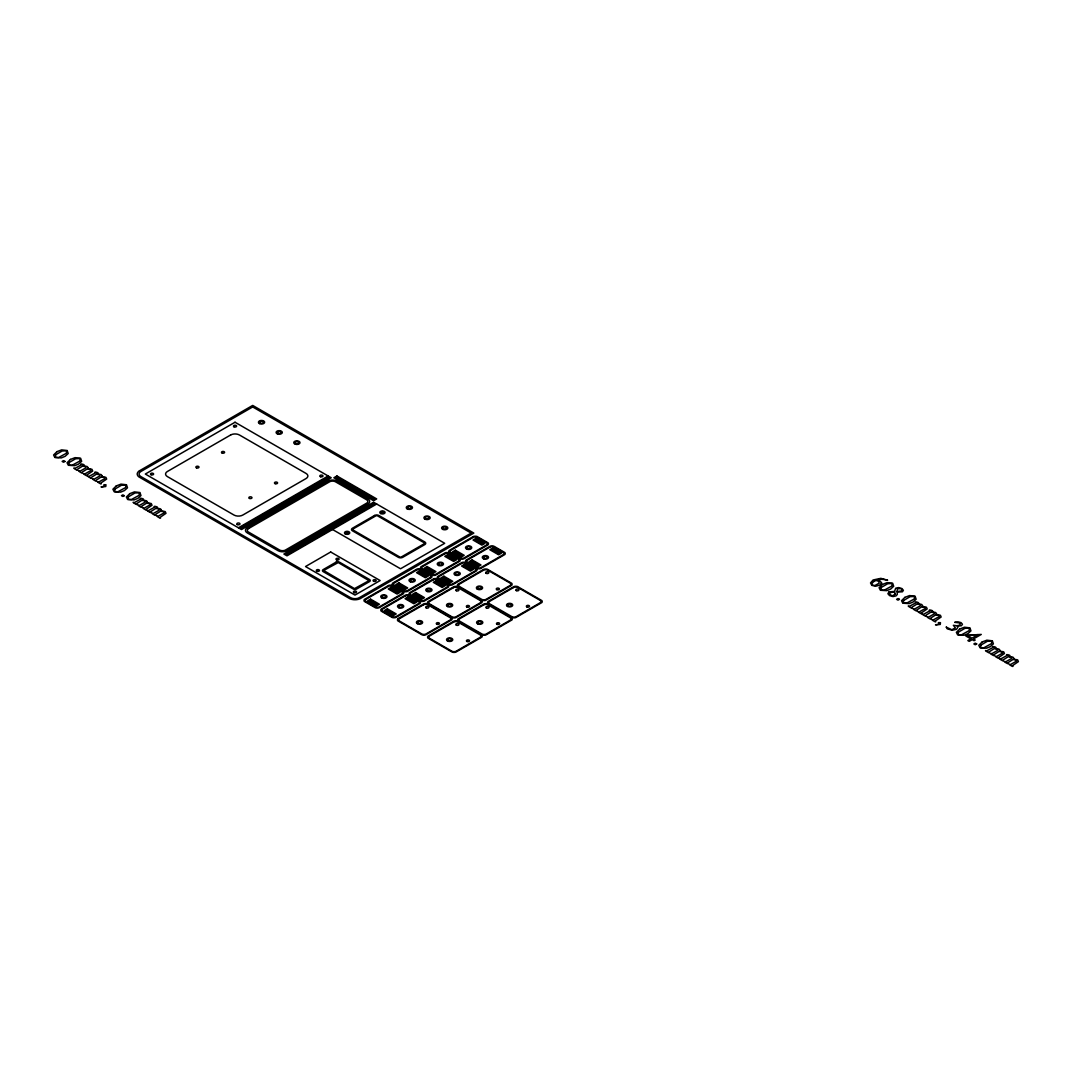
<?xml version="1.0" encoding="UTF-8"?>
<svg xmlns="http://www.w3.org/2000/svg" width="1072" height="1072" viewBox="0 0 1072 1072"><rect width="100%" height="100%" fill="white"/><g stroke="black" fill="none" stroke-linecap="round" stroke-linejoin="round"><path stroke-width="1.5" d="M238.413 527.786L328.126 475.981M376.701 504.028L286.974 555.832L283.879 554.036L373.605 502.245L444.692 543.29L400.539 568.776L332.548 529.514M450.026 553.246L448.659 552.723A4.368 2.519 0 0 0 445.309 552.723L420.867 566.847A4.368 2.519 0 0 0 420.867 568.776L432.07 575.235A4.368 2.519 0 0 0 435.42 575.235L459.861 561.125A4.368 2.519 0 0 0 459.861 559.195L449.128 552.455A4.368 2.519 0 0 1 449.128 550.526L473.569 536.415A4.368 2.519 0 0 1 476.919 536.415L488.122 542.874A4.368 2.519 0 0 1 488.122 544.817L463.667 558.927A4.368 2.519 0 0 1 460.33 558.927L458.963 558.405M466.802 562.934L465.436 562.411A4.368 2.519 0 0 0 462.086 562.411L437.644 576.522A4.368 2.519 0 0 0 437.644 578.465L448.846 584.923A4.368 2.519 0 0 0 452.196 584.923L476.638 570.813A4.368 2.519 0 0 0 476.638 568.884L465.905 562.143A4.368 2.519 0 0 1 465.905 560.214L490.346 546.104A4.368 2.519 0 0 1 493.696 546.104L504.899 552.562A4.368 2.519 0 0 1 504.899 554.492L480.457 568.616A4.368 2.519 0 0 1 477.107 568.616L475.74 568.093M421.765 569.554L420.398 569.044A4.368 2.519 0 0 0 417.048 569.044L392.607 583.155A4.368 2.519 0 0 0 392.607 585.084L403.809 591.556A4.368 2.519 0 0 0 407.159 591.556L431.601 577.446A4.368 2.519 0 0 0 431.601 575.503L430.703 574.726M458.776 587.094L457.422 586.572A4.368 2.519 0 0 0 454.072 586.572L427.862 601.714A4.368 2.519 0 0 0 427.862 603.643L452.304 617.753A4.368 2.519 0 0 0 455.654 617.753L481.864 602.625A4.368 2.519 0 0 0 481.864 600.695L457.757 586.277A4.368 2.519 0 0 1 457.757 584.347L483.968 569.205A4.368 2.519 0 0 1 487.304 569.205L511.759 583.315A4.368 2.519 0 0 1 511.759 585.258L485.549 600.387A4.368 2.519 0 0 1 482.199 600.387L480.832 599.864M438.542 579.242L437.175 578.733A4.368 2.519 0 0 0 433.838 578.733L409.383 592.843A4.368 2.519 0 0 0 409.383 594.772L420.586 601.245A4.368 2.519 0 0 0 423.936 601.245L448.377 587.134A4.368 2.519 0 0 0 448.377 585.191L447.493 584.414M488.912 604.367L487.546 603.858A4.368 2.519 0 0 0 484.196 603.858L457.985 618.986A4.368 2.519 0 0 0 457.985 620.916L458.883 621.706M510.969 617.15L512.322 617.66A4.368 2.519 0 0 0 515.672 617.66L541.883 602.531A4.368 2.519 0 0 0 541.883 600.601L517.441 586.491A4.368 2.519 0 0 0 514.091 586.491L487.881 601.62A4.368 2.519 0 0 0 487.881 603.549L511.987 617.968A4.368 2.519 0 0 1 511.987 619.897L485.777 635.026A4.368 2.519 0 0 1 482.427 635.026L457.476 621.036A4.368 2.519 0 0 0 454.126 621.036L427.916 636.178A4.368 2.519 0 0 0 427.916 638.108L452.371 652.218A4.368 2.519 0 0 0 455.707 652.218L481.918 637.09A4.368 2.519 0 0 0 481.918 635.147L481.033 634.369M393.504 585.875L392.138 585.352A4.368 2.519 0 0 0 388.801 585.352L364.346 599.476A4.368 2.519 0 0 0 364.346 601.405L375.548 607.864A4.368 2.519 0 0 0 378.898 607.864L403.34 593.754A4.368 2.519 0 0 0 403.34 591.824L402.456 591.034M410.281 595.563L408.928 595.04A4.368 2.519 0 0 0 405.578 595.04L381.136 609.164A4.368 2.519 0 0 0 381.136 611.094L392.325 617.552A4.368 2.519 0 0 0 395.675 617.552L420.117 603.442A4.368 2.519 0 0 0 420.117 601.513L419.232 600.722M55.583 454.796L55.463 457.302L58.652 457.503L66.317 453.295L66.652 450.763L62.176 450.99L55.583 454.796M69.05 462.568L68.93 465.074L72.105 465.275L79.784 461.067L80.119 458.535L75.63 458.762L69.05 462.568M114.905 489.046L114.784 491.552L117.96 491.753L125.638 487.546L125.973 485.013L121.498 485.241L114.905 489.046M128.359 496.818L128.238 499.324L131.427 499.525L139.092 495.318L139.427 492.772L134.951 492.999L128.359 496.818M881.09 587.55L880.97 590.042L884.145 590.257L891.824 586.049L892.159 583.503L887.683 583.731L881.09 587.55M903.522 600.494L903.401 603L906.577 603.201L914.255 598.993L914.59 596.461L910.115 596.689L903.522 600.494M958.355 632.158L958.234 634.651L961.41 634.865L969.088 630.658L969.423 628.112L964.947 628.339L958.355 632.158M980.786 645.103L980.666 647.609L983.841 647.81L991.52 643.602L991.855 641.056L987.379 641.284L980.786 645.103M323.717 570.518L354.497 588.608L369.009 580.649L338.229 562.559L323.744 570.425M946.295 627.12L947.233 628.835L952.231 630.242L956.479 629.304L957.859 627.415L957.35 626.155L961.477 625.686L962.442 624.279L961.102 622.658L958.1 621.854L954.67 622.323L959.346 622.899L960.298 624.025L959.48 625.231L956.934 625.767L953.356 625.311L955.393 627.844L951.829 629.773L946.295 627.12M88.065 467.727L87.623 468.518L91.964 469.281L92.701 471.037L86.725 475.124C89.633 477.938 79.944 472.055 84.795 473.971L90.852 470.541L90.289 469.402L87.288 468.906L81.981 472.256C84.822 475.311 74.933 469.188 80.078 471.157L85.907 467.848L85.532 466.655L82.517 466.132L77.037 469.563C80.119 472.363 70.444 466.561 74.933 468.384L81.512 464.806C78.283 462.997 87.435 464.819 83.053 465.744L87.234 466.548L88.065 467.727M102.014 475.794L101.585 476.584L105.927 477.335L106.664 479.09L100.674 483.177C103.595 485.991 93.907 480.109 98.758 482.025L104.801 478.608L104.252 477.455L101.25 476.96L95.931 480.323C98.771 483.378 88.882 477.241 94.041 479.211L99.857 475.914L99.495 474.708L96.467 474.186L90.986 477.616C94.081 480.417 84.393 474.615 88.896 476.45L95.475 472.859C92.232 471.05 101.398 472.873 97.003 473.797L101.197 474.601L102.014 475.794M147.373 501.977L146.944 502.768L151.286 503.532L152.023 505.274L146.033 509.361C148.954 512.188 139.266 506.306 144.117 508.222L150.16 504.791L149.611 503.639L146.609 503.157L141.29 506.507C144.144 509.562 134.241 503.425 139.4 505.408L145.216 502.098L144.854 500.892L141.826 500.369L136.345 503.813C139.44 506.6 129.752 500.812 134.255 502.634L140.834 499.043C137.591 497.247 146.757 499.056 142.362 499.981L146.556 500.798L147.373 501.977M161.336 510.031L160.894 510.821L165.249 511.585L165.986 513.341L159.996 517.428C162.904 520.242 153.216 514.359 158.066 516.275L164.123 512.845L163.574 511.706L160.559 511.21L155.252 514.573C158.093 517.629 148.204 511.491 153.35 513.461L159.179 510.165L158.817 508.959L155.788 508.436L150.308 511.867C153.403 514.667 143.715 508.865 148.204 510.701L154.783 507.11C151.554 505.301 160.72 507.123 156.324 508.048L160.505 508.852L161.336 510.031M922.536 605.653L922.094 606.444L926.449 607.208L927.186 608.95L921.196 613.037C924.104 615.864 914.429 609.981 919.267 611.898L925.324 608.467L924.774 607.315L921.759 606.832L916.453 610.182C919.294 613.238 909.404 607.1 914.55 609.084L920.379 605.774L920.017 604.568L916.989 604.059L911.508 607.489C914.604 610.29 904.915 604.487 909.418 606.31L915.984 602.719C912.754 600.923 921.92 602.732 917.525 603.67L921.719 604.474L922.536 605.653M936.499 613.72L936.057 614.497L940.399 615.261L941.136 617.016L935.159 621.103C938.067 623.917 928.379 618.035 933.23 619.951L939.286 616.534L938.724 615.382L935.722 614.886L930.416 618.249C933.256 621.304 923.367 615.167 928.513 617.137L934.342 613.841L933.967 612.635L930.952 612.112L925.471 615.542C928.553 618.343 918.878 612.541 923.367 614.377L929.947 610.785C926.717 608.976 935.869 610.799 931.488 611.723L935.668 612.527L936.499 613.72M999.801 650.262L999.359 651.052L1003.7 651.816L1004.437 653.558L998.461 657.645C1001.369 660.473 991.68 654.59 996.531 656.506L1002.588 653.076L1002.039 651.923L999.024 651.441L993.717 654.791C996.558 657.846 986.669 651.709 991.814 653.692L997.643 650.382L997.282 649.176L994.253 648.654L988.773 652.098C991.855 654.885 982.18 649.096 986.669 650.918L993.248 647.327C990.019 645.532 999.171 647.341 994.789 648.265L998.97 649.083L999.801 650.262M1013.75 658.315L1013.321 659.106L1017.663 659.87L1018.4 661.625L1012.41 665.712C1015.331 668.526 1005.643 662.643 1010.494 664.56L1016.537 661.129L1015.988 659.99L1012.986 659.494L1007.667 662.858C1010.521 665.913 1000.618 659.776 1005.777 661.746L1011.606 658.449L1011.231 657.243L1008.216 656.721L1002.735 660.151C1005.817 662.952 996.129 657.149 1000.632 658.985L1007.211 655.394C1003.968 653.585 1013.134 655.407 1008.739 656.332L1012.933 657.136L1013.75 658.315M104.708 486.232L101.023 486.929L105.78 486.514L105.981 484.745L103.89 484.705L104.708 486.232M939.179 624.145L935.494 624.855L940.251 624.44L940.466 622.658L938.362 622.618L939.179 624.145M888.969 591.932L887.897 593.727L889.559 595.603L892.963 596.568L896.031 595.898L897.318 594.411L897.117 592.066L902.45 591.798L903.388 590.297L901.914 588.555L898.617 587.59L895.696 588.166L894.584 591.382L888.969 591.932M64.936 461.429L63.529 462.233L62.122 461.416L63.529 460.612L64.936 461.429M124.258 495.666L122.851 496.483L121.444 495.666L122.851 494.862L124.258 495.666M899.408 599.342L898.014 600.159L896.594 599.342L898.014 598.538L899.408 599.342M976.672 643.95L975.279 644.768L973.858 643.95L975.265 643.146L976.672 643.95M897.559 588.622L896.942 591.57L901.23 591.034L902.128 589.922L901.163 588.689L897.559 588.622M895.133 594.21L892.226 595.925L889.278 594.049L890.564 592.588L894.678 591.878L895.133 594.21M881.573 582.98L879.764 585.124L875.837 586.196L871.871 585.392L870.518 582.94L873.09 579.979L880.862 578.331C896.447 582.927 881.01 577.259 877.07 580.166L880.192 581.078L881.573 582.98M352.983 529.005L352.889 529.099A1.876 1.085 0 0 0 352.889 529.93L399.829 557.025A1.876 1.085 0 0 0 401.25 557.025L424.351 543.692A1.876 1.085 0 0 0 424.351 542.874L377.411 515.779A1.876 1.085 0 0 0 375.977 515.779L352.983 529.005M398.074 618.584L397.792 618.892A4.368 2.519 0 0 0 397.792 620.822L422.234 634.946A4.368 2.519 0 0 0 425.584 634.946L451.794 619.804A4.368 2.519 0 0 0 451.794 617.874L427.353 603.764A4.368 2.519 0 0 0 424.003 603.764L398.074 618.584M56.95 451.66L53.6 454.984L54.873 457.53L61.318 457.905L65.151 456.31L68.193 453.536L67.174 450.508L61.64 449.878L56.95 451.66M70.417 459.432L67.054 462.756L68.327 465.288L74.772 465.663L78.604 464.082L81.646 461.308L80.628 458.28L75.107 457.65L70.417 459.432M116.272 485.911L112.922 489.221L114.181 491.767L120.64 492.142L124.459 490.561L127.501 487.787L126.496 484.758L120.962 484.129L116.272 485.911M129.725 493.683L126.375 496.993L127.648 499.539L134.094 499.914L137.926 498.333L140.968 495.559L139.95 492.53L134.415 491.901L129.725 493.683M882.457 584.414L879.107 587.724L880.38 590.27L886.825 590.645L890.658 589.064L893.7 586.277L892.681 583.262L887.147 582.619L882.457 584.414M904.889 597.359L901.539 600.668L902.812 603.214L909.257 603.59L913.089 602.008L916.118 599.235L915.113 596.206L909.579 595.576L904.889 597.359M959.721 629.023L956.371 632.333L957.631 634.879L964.09 635.254L967.909 633.659L970.951 630.885L969.932 627.857L964.411 627.227L959.721 629.023M982.153 641.967L978.803 645.277L980.063 647.823L986.521 648.198L990.34 646.617L993.382 643.843L992.364 640.815L986.843 640.185L982.153 641.967M874.149 581.279L871.965 583.248L872.528 585.151L874.926 585.513L879.187 583.181L878.611 581.104L875.998 580.528L874.149 581.279M139.534 470.755L138.878 471.184A8.12 4.69 0 0 0 138.878 476.893L350.035 598.806A8.12 4.69 0 0 0 359.924 598.806L473.837 533.092L252.697 405.417L139.534 470.755M248.61 528.523L248.195 528.804A4.368 2.519 0 0 0 248.195 531.873L279.899 550.177A4.368 2.519 0 0 0 285.219 550.177L366.919 503.009A4.368 2.519 0 0 0 366.919 499.941L335.201 481.636A4.368 2.519 0 0 0 329.881 481.636L248.61 528.523M252.697 406.945L140.901 471.492A6.244 3.605 0 0 0 140.901 476.598L350.557 597.64A6.244 3.605 0 0 0 359.388 597.64L471.184 533.092L252.697 406.945M235.036 422.247L145.323 474.038L241.495 529.568L331.221 477.764L235.036 422.247M230.627 434.991L167.393 471.492A6.244 3.605 0 0 0 167.393 476.598L233.991 515.042A6.244 3.605 0 0 0 242.821 515.042L306.056 478.541A6.244 3.605 0 0 0 306.056 473.435L239.458 434.991A6.244 3.605 0 0 0 230.627 434.991M328.126 477L240.168 527.786L241.495 528.55L329.452 477.764L328.126 477M328.126 481.087L247.243 527.786A6.244 3.605 0 0 0 247.243 532.878L278.144 550.727A6.244 3.605 0 0 0 286.974 550.727L367.87 504.028A6.244 3.605 0 0 0 367.87 498.922L336.956 481.087A6.244 3.605 0 0 0 328.126 481.087M336.956 475.981L333.861 477.764L373.605 500.718L376.701 498.922L336.956 475.981M336.956 477L335.63 477.764L373.605 499.699L374.932 498.922L336.956 477M373.605 503.264L285.648 554.036L286.974 554.8L374.932 504.028L373.605 503.264M374.49 515.498L352.407 528.241A3.122 1.809 0 0 0 352.407 530.787L398.328 557.306A3.122 1.809 0 0 0 402.75 557.306L424.82 544.563A3.122 1.809 0 0 0 424.82 542.003L378.898 515.498A3.122 1.809 0 0 0 374.49 515.498M330.685 552L305.52 566.539L354.979 595.081L380.145 580.555L330.685 552M335.992 562.197L323.181 569.594A2.492 1.447 0 0 0 323.181 571.631L353.211 588.97A2.492 1.447 0 0 0 356.735 588.97L369.545 581.573A2.492 1.447 0 0 0 369.545 579.537L339.516 562.197A2.492 1.447 0 0 0 335.992 562.197M388.265 586.411L366.182 599.168A3.122 1.809 0 0 0 366.182 601.714L375.012 606.806A3.122 1.809 0 0 0 379.434 606.806L401.504 594.062A3.122 1.809 0 0 0 401.504 591.516L392.674 586.411A3.122 1.809 0 0 0 388.265 586.411M416.526 570.103L394.442 582.846A3.122 1.809 0 0 0 394.442 585.392L403.273 590.498A3.122 1.809 0 0 0 407.695 590.498L429.765 577.754A3.122 1.809 0 0 0 429.765 575.195L420.934 570.103A3.122 1.809 0 0 0 416.526 570.103M444.773 553.782L422.703 566.539A3.122 1.809 0 0 0 422.703 569.085L431.534 574.177A3.122 1.809 0 0 0 435.942 574.177L458.025 561.433A3.122 1.809 0 0 0 458.025 558.887L449.195 553.782A3.122 1.809 0 0 0 444.773 553.782M473.033 537.474L450.964 550.217A3.122 1.809 0 0 0 450.964 552.763L459.794 557.869A3.122 1.809 0 0 0 464.203 557.869L486.286 545.125A3.122 1.809 0 0 0 486.286 542.566L477.455 537.474A3.122 1.809 0 0 0 473.033 537.474M370.604 599.168L367.508 600.95L376.339 606.042L379.434 604.26L370.604 599.168M391.347 587.188L388.265 588.97L397.096 594.062L400.178 592.28L391.347 587.188M398.864 582.846L395.769 584.629L404.6 589.734L407.695 587.952L398.864 582.846M419.608 570.867L416.526 572.649L425.356 577.754L428.438 575.959L419.608 570.867M427.112 566.539L424.03 568.321L432.86 573.413L435.942 571.631L427.112 566.539M447.868 554.546L444.773 556.341L453.617 561.433L456.699 559.651L447.868 554.546M455.372 550.217L452.29 552L461.121 557.105L464.203 555.323L455.372 550.217M476.129 538.238L473.033 540.02L481.864 545.125L484.959 543.33L476.129 538.238M370.604 600.186L369.277 600.95L376.339 605.023L377.666 604.26L370.604 600.186M391.347 588.206L390.034 588.97L397.096 593.044L398.422 592.28L391.347 588.206M398.864 583.865L397.538 584.629L404.6 588.716L405.926 587.952L398.864 583.865M419.608 571.885L418.281 572.649L425.356 576.736L426.683 575.959L419.608 571.885M427.112 567.557L425.798 568.321L432.86 572.394L434.187 571.631L427.112 567.557M447.868 555.577L446.542 556.341L453.617 560.415L454.93 559.651L447.868 555.577M455.372 551.236L454.046 552L461.121 556.087L462.447 555.323L455.372 551.236M476.129 539.256L474.802 540.02L481.864 544.094L483.191 543.33L476.129 539.256M405.042 596.099L382.959 608.856A3.122 1.809 0 0 0 382.959 611.402L391.789 616.494A3.122 1.809 0 0 0 396.211 616.494L418.281 603.75A3.122 1.809 0 0 0 418.281 601.204L409.45 596.099A3.122 1.809 0 0 0 405.042 596.099M433.302 579.791L411.219 592.535A3.122 1.809 0 0 0 411.219 595.081L420.05 600.186A3.122 1.809 0 0 0 424.472 600.186L446.542 587.443A3.122 1.809 0 0 0 446.542 584.883L437.711 579.791A3.122 1.809 0 0 0 433.302 579.791M461.563 563.47L439.48 576.213A3.122 1.809 0 0 0 439.48 578.773L448.31 583.865A3.122 1.809 0 0 0 452.732 583.865L474.802 571.121A3.122 1.809 0 0 0 474.802 568.575L465.972 563.47A3.122 1.809 0 0 0 461.563 563.47M489.81 547.162L467.74 559.906A3.122 1.809 0 0 0 467.74 562.452L476.571 567.557A3.122 1.809 0 0 0 480.98 567.557L503.063 554.8A3.122 1.809 0 0 0 503.063 552.254L494.232 547.162A3.122 1.809 0 0 0 489.81 547.162M387.381 608.856L384.285 610.638L393.116 615.73L396.211 613.948L387.381 608.856M408.137 596.863L405.042 598.658L413.872 603.75L416.968 601.968L408.137 596.863M415.641 592.535L412.546 594.317L421.376 599.422L424.472 597.627L415.641 592.535M436.384 580.555L433.302 582.337L442.133 587.443L445.215 585.647L436.384 580.555M443.902 576.213L440.806 578.009L449.637 583.101L452.732 581.319L443.902 576.213M464.645 564.234L461.563 566.029L470.394 571.121L473.476 569.339L464.645 564.234M472.149 559.906L469.067 561.688L477.898 566.793L480.98 564.998L472.149 559.906M492.906 547.926L489.81 549.708L498.641 554.8L501.736 553.018L492.906 547.926M387.381 609.874L386.054 610.638L393.116 614.712L394.442 613.948L387.381 609.874M408.137 597.895L406.811 598.658L413.872 602.732L415.199 601.968L408.137 597.895M415.641 593.553L414.315 594.317L421.376 598.404L422.703 597.627L415.641 593.553M436.384 581.573L435.071 582.337L442.133 586.411L443.46 585.647L436.384 581.573M443.902 577.245L442.575 578.009L449.637 582.083L450.964 581.319L443.902 577.245M464.645 565.252L463.318 566.029L470.394 570.103L471.707 569.339L464.645 565.252M472.149 560.924L470.836 561.688L477.898 565.761L479.224 564.998L472.149 560.924M492.906 548.944L491.579 549.708L498.641 553.782L499.967 553.018L492.906 548.944M423.467 604.822L399.628 618.584A3.122 1.809 0 0 0 399.628 621.13L421.711 633.887A3.122 1.809 0 0 0 426.12 633.887L449.959 620.112A3.122 1.809 0 0 0 449.959 617.566L427.889 604.822A3.122 1.809 0 0 0 423.467 604.822M483.432 570.264L459.58 584.026A3.122 1.809 0 0 0 459.58 586.585L481.663 599.328A3.122 1.809 0 0 0 486.085 599.328L509.924 585.567A3.122 1.809 0 0 0 509.924 583.007L487.84 570.264A3.122 1.809 0 0 0 483.432 570.264M453.536 587.63L429.698 601.405A3.122 1.809 0 0 0 429.698 603.951L451.768 616.695A3.122 1.809 0 0 0 456.19 616.695L480.028 602.933A3.122 1.809 0 0 0 480.028 600.387L457.958 587.63A3.122 1.809 0 0 0 453.536 587.63M453.603 622.095L429.751 635.87A3.122 1.809 0 0 0 429.751 638.416L451.835 651.16A3.122 1.809 0 0 0 456.243 651.16L480.095 637.398A3.122 1.809 0 0 0 480.095 634.838L458.012 622.095A3.122 1.809 0 0 0 453.603 622.095M483.66 604.916L459.821 618.678A3.122 1.809 0 0 0 459.821 621.224L481.904 633.967A3.122 1.809 0 0 0 486.313 633.967L510.151 620.206A3.122 1.809 0 0 0 510.151 617.66L488.082 604.916A3.122 1.809 0 0 0 483.66 604.916M513.555 587.536L489.716 601.312A3.122 1.809 0 0 0 489.716 603.858L511.786 616.601A3.122 1.809 0 0 0 516.208 616.601L540.047 602.839A3.122 1.809 0 0 0 540.047 600.293L517.964 587.536A3.122 1.809 0 0 0 513.555 587.536M966.944 635.254L965.778 635.937L970.83 638.845L967.842 640.574L969.222 641.378L972.21 639.649L974.046 640.708L975.212 640.038L973.376 638.979L981.269 634.423L966.944 635.254M978.053 634.651L971.969 638.162L967.668 635.683L978.053 634.651M496.966 624.266A1.554 0.898 0 0 0 499.565 623.85A1.554 0.898 0 0 0 497.649 622.752A1.554 0.898 0 0 0 496.966 624.266M486.433 607.985A1.554 0.898 0 0 0 488.993 607.476A1.554 0.898 0 0 0 486.956 606.457A1.554 0.898 0 0 0 486.433 607.985M477.563 623.797A3.122 1.809 0 0 0 482.748 622.912A3.122 1.809 0 0 0 478.836 620.755A3.122 1.809 0 0 0 477.563 623.797M478.434 623.261A1.863 1.072 0 0 0 481.529 622.738A1.863 1.072 0 0 0 479.197 621.452A1.863 1.072 0 0 0 478.434 623.261M526.848 606.899A1.554 0.898 0 0 0 529.461 606.484A1.554 0.898 0 0 0 527.531 605.385A1.554 0.898 0 0 0 526.848 606.899M516.329 590.618A1.554 0.898 0 0 0 518.888 590.109A1.554 0.898 0 0 0 516.838 589.091A1.554 0.898 0 0 0 516.329 590.618M507.458 606.417A3.122 1.809 0 0 0 512.644 605.546A3.122 1.809 0 0 0 508.731 603.389A3.122 1.809 0 0 0 507.458 606.417M508.316 605.894A1.863 1.072 0 0 0 511.411 605.372A1.863 1.072 0 0 0 509.079 604.085A1.863 1.072 0 0 0 508.316 605.894M466.896 641.445A1.554 0.898 0 0 0 469.496 641.043A1.554 0.898 0 0 0 467.58 639.944A1.554 0.898 0 0 0 466.896 641.445M456.377 625.177A1.554 0.898 0 0 0 458.923 624.668A1.554 0.898 0 0 0 456.886 623.636A1.554 0.898 0 0 0 456.377 625.177M447.493 640.976A3.122 1.809 0 0 0 452.679 640.105A3.122 1.809 0 0 0 448.766 637.947A3.122 1.809 0 0 0 447.493 640.976M448.364 640.453A1.863 1.072 0 0 0 451.459 639.93A1.863 1.072 0 0 0 449.128 638.644A1.863 1.072 0 0 0 448.364 640.453M496.725 589.613A1.554 0.898 0 0 0 499.338 589.211A1.554 0.898 0 0 0 497.408 588.113A1.554 0.898 0 0 0 496.725 589.613M486.206 573.346A1.554 0.898 0 0 0 488.765 572.837A1.554 0.898 0 0 0 486.715 571.805A1.554 0.898 0 0 0 486.206 573.346M477.321 589.144A3.122 1.809 0 0 0 482.521 588.26A3.122 1.809 0 0 0 478.608 586.116A3.122 1.809 0 0 0 477.321 589.144M478.192 588.622A1.863 1.072 0 0 0 481.288 588.099A1.863 1.072 0 0 0 478.956 586.813A1.863 1.072 0 0 0 478.192 588.622M466.843 606.993A1.554 0.898 0 0 0 469.442 606.578A1.554 0.898 0 0 0 467.526 605.479A1.554 0.898 0 0 0 466.843 606.993M456.31 590.712A1.554 0.898 0 0 0 458.87 590.203A1.554 0.898 0 0 0 456.833 589.185A1.554 0.898 0 0 0 456.31 590.712M447.439 606.511A3.122 1.809 0 0 0 452.625 605.64A3.122 1.809 0 0 0 448.712 603.482A3.122 1.809 0 0 0 447.439 606.511M448.31 605.988A1.863 1.072 0 0 0 451.406 605.466A1.863 1.072 0 0 0 449.061 604.179A1.863 1.072 0 0 0 448.31 605.988M436.773 624.172A1.554 0.898 0 0 0 439.373 623.757A1.554 0.898 0 0 0 437.456 622.658A1.554 0.898 0 0 0 436.773 624.172M426.241 607.904A1.554 0.898 0 0 0 428.8 607.395A1.554 0.898 0 0 0 426.763 606.363A1.554 0.898 0 0 0 426.241 607.904M417.37 623.703A3.122 1.809 0 0 0 422.556 622.819A3.122 1.809 0 0 0 418.643 620.661A3.122 1.809 0 0 0 417.37 623.703M418.241 623.18A1.863 1.072 0 0 0 421.336 622.644A1.863 1.072 0 0 0 419.005 621.358A1.863 1.072 0 0 0 418.241 623.18M259.451 423.587A3.122 1.809 0 0 0 264.583 422.609A3.122 1.809 0 0 0 260.563 420.532A3.122 1.809 0 0 0 259.451 423.587M277.527 433.959A3.122 1.809 0 0 0 282.311 432.512A3.122 1.809 0 0 0 277.742 430.85A3.122 1.809 0 0 0 277.527 433.959M295.296 444.197A3.122 1.809 0 0 0 299.986 442.642A3.122 1.809 0 0 0 295.296 441.074A3.122 1.809 0 0 0 295.296 444.197M442.723 529.38A3.122 1.809 0 0 0 447.774 528.282A3.122 1.809 0 0 0 443.594 526.298A3.122 1.809 0 0 0 442.723 529.38M424.968 519.143A3.122 1.809 0 0 0 430.1 518.151A3.122 1.809 0 0 0 426.026 516.088A3.122 1.809 0 0 0 424.968 519.143M407.293 508.945A3.122 1.809 0 0 0 412.425 507.954A3.122 1.809 0 0 0 408.378 505.89A3.122 1.809 0 0 0 407.293 508.945M260.295 423.038A1.863 1.072 0 0 0 263.364 422.462A1.863 1.072 0 0 0 260.952 421.216A1.863 1.072 0 0 0 260.295 423.038M278.197 433.343A1.863 1.072 0 0 0 281.052 432.485A1.863 1.072 0 0 0 278.331 431.493A1.863 1.072 0 0 0 278.197 433.343M295.926 443.567A1.863 1.072 0 0 0 298.726 442.642A1.863 1.072 0 0 0 295.926 441.704A1.863 1.072 0 0 0 295.926 443.567M443.513 528.818A1.863 1.072 0 0 0 446.528 528.161A1.863 1.072 0 0 0 444.036 526.982A1.863 1.072 0 0 0 443.513 528.818M425.798 518.607A1.863 1.072 0 0 0 428.854 518.004A1.863 1.072 0 0 0 426.442 516.771A1.863 1.072 0 0 0 425.798 518.607M408.137 508.396A1.863 1.072 0 0 0 411.192 507.806A1.863 1.072 0 0 0 408.78 506.574A1.863 1.072 0 0 0 408.137 508.396M380.64 513.542A2.626 1.514 0 0 0 384.995 512.791A2.626 1.514 0 0 0 381.686 510.996A2.626 1.514 0 0 0 380.64 513.542M345.291 533.923A2.626 1.514 0 0 0 349.66 533.199A2.626 1.514 0 0 0 346.39 531.377A2.626 1.514 0 0 0 345.291 533.923M381.498 513.006A1.367 0.791 0 0 0 383.763 512.617A1.367 0.791 0 0 0 382.047 511.679A1.367 0.791 0 0 0 381.498 513.006M346.162 533.4A1.367 0.791 0 0 0 348.44 533.025A1.367 0.791 0 0 0 346.738 532.074A1.367 0.791 0 0 0 346.162 533.4M316.816 571.148A1.554 0.898 0 0 0 319.402 570.693A1.554 0.898 0 0 0 317.433 569.621A1.554 0.898 0 0 0 316.816 571.148M336.755 559.919A1.554 0.898 0 0 0 339.087 559.142A1.554 0.898 0 0 0 336.755 558.365A1.554 0.898 0 0 0 336.755 559.919M354.041 592.615A1.554 0.898 0 0 0 356.52 592.012A1.554 0.898 0 0 0 354.363 591.074A1.554 0.898 0 0 0 354.041 592.615M373.847 581.332A1.554 0.898 0 0 0 376.178 580.555A1.554 0.898 0 0 0 373.847 579.778A1.554 0.898 0 0 0 373.847 581.332M233.937 426.763A1.554 0.898 0 0 0 236.55 426.361A1.554 0.898 0 0 0 234.634 425.262A1.554 0.898 0 0 0 233.937 426.763M320.488 476.718A1.554 0.898 0 0 0 322.953 476.075A1.554 0.898 0 0 0 320.756 475.164A1.554 0.898 0 0 0 320.488 476.718M237.327 524.556A1.554 0.898 0 0 0 239.927 524.114A1.554 0.898 0 0 0 237.971 523.029A1.554 0.898 0 0 0 237.327 524.556M151.031 474.722A1.554 0.898 0 0 0 153.577 474.213A1.554 0.898 0 0 0 151.541 473.194A1.554 0.898 0 0 0 151.031 474.722M249.495 498.426A1.554 0.898 0 0 0 251.974 497.797A1.554 0.898 0 0 0 249.789 496.885A1.554 0.898 0 0 0 249.495 498.426M196.591 467.874A1.554 0.898 0 0 0 198.99 467.151A1.554 0.898 0 0 0 196.712 466.32A1.554 0.898 0 0 0 196.591 467.874M222.266 453.108A1.554 0.898 0 0 0 224.597 452.33A1.554 0.898 0 0 0 222.266 451.553A1.554 0.898 0 0 0 222.266 453.108M275.169 483.673A1.554 0.898 0 0 0 277.581 482.976A1.554 0.898 0 0 0 275.33 482.119A1.554 0.898 0 0 0 275.169 483.673M398.945 607.824A3.122 1.809 0 0 0 403.742 606.377A3.122 1.809 0 0 0 399.186 604.702A3.122 1.809 0 0 0 398.945 607.824M399.615 607.208A1.863 1.072 0 0 0 402.482 606.35A1.863 1.072 0 0 0 399.776 605.345A1.863 1.072 0 0 0 399.615 607.208M427.205 591.503A3.122 1.809 0 0 0 432.003 590.069A3.122 1.809 0 0 0 427.447 588.381A3.122 1.809 0 0 0 427.205 591.503M427.875 590.886A1.863 1.072 0 0 0 430.743 590.029A1.863 1.072 0 0 0 428.023 589.037A1.863 1.072 0 0 0 427.875 590.886M455.453 575.195A3.122 1.809 0 0 0 460.263 573.748A3.122 1.809 0 0 0 455.707 572.073A3.122 1.809 0 0 0 455.453 575.195M456.136 574.579A1.863 1.072 0 0 0 459.004 573.721A1.863 1.072 0 0 0 456.283 572.716A1.863 1.072 0 0 0 456.136 574.579M483.713 558.874A3.122 1.809 0 0 0 488.524 557.44A3.122 1.809 0 0 0 483.968 555.752A3.122 1.809 0 0 0 483.713 558.874M484.397 558.257A1.863 1.072 0 0 0 487.264 557.4A1.863 1.072 0 0 0 484.544 556.395A1.863 1.072 0 0 0 484.397 558.257M382.168 598.136A3.122 1.809 0 0 0 386.965 596.702A3.122 1.809 0 0 0 382.409 595.014A3.122 1.809 0 0 0 382.168 598.136M382.838 597.519A1.863 1.072 0 0 0 385.706 596.662A1.863 1.072 0 0 0 382.985 595.657A1.863 1.072 0 0 0 382.838 597.519M410.415 581.815A3.122 1.809 0 0 0 415.226 580.381A3.122 1.809 0 0 0 410.67 578.692A3.122 1.809 0 0 0 410.415 581.815M411.099 581.198A1.863 1.072 0 0 0 413.966 580.354A1.863 1.072 0 0 0 411.246 579.349A1.863 1.072 0 0 0 411.099 581.198M438.676 565.507A3.122 1.809 0 0 0 443.486 564.06A3.122 1.809 0 0 0 438.93 562.385A3.122 1.809 0 0 0 438.676 565.507M439.359 564.89A1.863 1.072 0 0 0 442.227 564.033A1.863 1.072 0 0 0 439.507 563.028A1.863 1.072 0 0 0 439.359 564.89M466.936 549.186A3.122 1.809 0 0 0 471.747 547.752A3.122 1.809 0 0 0 467.191 546.063A3.122 1.809 0 0 0 466.936 549.186M467.62 548.569A1.863 1.072 0 0 0 470.487 547.712A1.863 1.072 0 0 0 467.767 546.72A1.863 1.072 0 0 0 467.62 548.569"/></g></svg>
